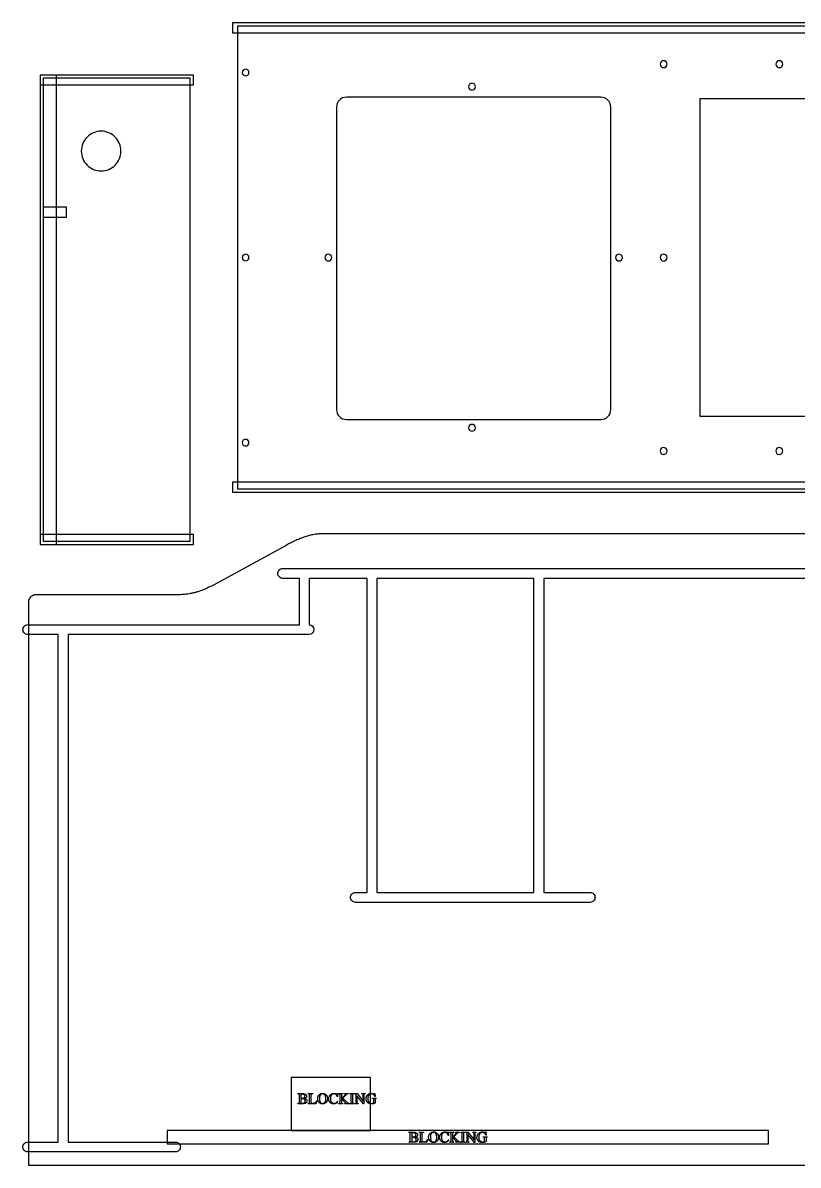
# Model space of a CAD drawing. Extents: x 3 to 160, y -23 to 46.
# Drawn here: x 2.52 to 31.85, y 2.47 to 45.66 of the extents above; entities that cross this region are included whole.
import ezdxf

# ---------------------------------------------------------------- set-up
doc = ezdxf.new("R2010")
doc.units = 0
doc.layers.add('LAYER_1', color=18, linetype='CONTINUOUS')

msp = doc.modelspace()

# ---------------------------------------------------------------- linework, layer by layer
at = {"layer": 'LAYER_1'}
for points in [[(37.699, 45.289), (37.699, 45.664), (10.449, 45.664), (10.449, 45.289)], [(37.574, 28.039), (37.574, 45.539), (10.636, 45.539), (10.636, 28.039)], [(8.981, 43.316), (8.981, 43.691), (3.169, 43.691), (3.169, 43.316)], [(3.794, 25.941), (3.794, 43.691), (3.169, 43.691), (3.169, 25.941)], [(8.856, 26.066), (8.856, 43.566), (3.294, 43.566), (3.294, 26.066)], [(34.2, 30.788), (34.2, 42.788), (28.137, 42.788), (28.137, 30.788)], [(4.169, 38.316), (4.169, 38.691), (3.294, 38.691), (3.294, 38.316)], [(37.699, 27.914), (37.699, 28.289), (10.449, 28.289), (10.449, 27.914)], [(8.981, 25.941), (8.981, 26.316), (3.169, 26.316), (3.169, 25.941)], [(21.856, 12.782), (21.856, 24.652), (21.85, 24.656), (15.921, 24.656), (15.918, 24.655), (15.918, 12.782)], [(12.668, 3.781), (15.668, 3.781), (15.668, 5.781), (12.668, 5.781)], [(12.668, 3.781), (15.668, 3.781), (15.668, 5.781), (12.668, 5.781)], [(13.865, 5.184), (13.874, 5.184), (13.883, 5.183), (13.892, 5.182), (13.901, 5.181), (13.909, 5.179), (13.918, 5.176), (13.926, 5.173), (13.934, 5.17), (13.942, 5.166), (13.95, 5.162), (13.958, 5.157), (13.965, 5.152), (13.972, 5.147), (13.98, 5.141), (13.987, 5.134), (13.994, 5.128), (14, 5.12), (14.006, 5.113), (14.012, 5.105), (14.017, 5.098), (14.022, 5.09), (14.027, 5.081), (14.031, 5.073), (14.035, 5.064), (14.038, 5.055), (14.04, 5.046), (14.043, 5.037), (14.045, 5.027), (14.046, 5.017), (14.047, 5.007), (14.048, 4.997), (14.048, 4.986), (14.048, 4.976), (14.047, 4.965), (14.046, 4.955), (14.045, 4.945), (14.043, 4.935), (14.04, 4.925), (14.038, 4.916), (14.034, 4.907), (14.031, 4.898), (14.027, 4.889), (14.022, 4.881), (14.017, 4.872), (14.012, 4.864), (14.006, 4.857), (14, 4.849), (13.993, 4.842), (13.986, 4.835), (13.979, 4.828), (13.972, 4.822), (13.964, 4.817), (13.957, 4.811), (13.949, 4.807), (13.941, 4.802), (13.932, 4.799), (13.924, 4.795), (13.915, 4.792), (13.907, 4.79), (13.898, 4.788), (13.889, 4.786), (13.879, 4.785), (13.87, 4.784), (13.86, 4.784), (13.85, 4.784), (13.841, 4.785), (13.831, 4.786), (13.822, 4.788), (13.813, 4.79), (13.804, 4.792), (13.796, 4.795), (13.787, 4.798), (13.779, 4.802), (13.771, 4.806), (13.763, 4.811), (13.756, 4.816), (13.748, 4.821), (13.741, 4.827), (13.734, 4.833), (13.727, 4.84), (13.721, 4.847), (13.715, 4.855), (13.709, 4.862), (13.704, 4.87), (13.699, 4.879), (13.695, 4.887), (13.691, 4.896), (13.687, 4.905), (13.684, 4.914), (13.681, 4.923), (13.679, 4.933), (13.677, 4.943), (13.675, 4.953), (13.674, 4.964), (13.674, 4.975), (13.674, 4.986), (13.674, 4.997), (13.675, 5.008), (13.676, 5.019), (13.677, 5.029), (13.68, 5.039), (13.682, 5.049), (13.685, 5.059), (13.689, 5.068), (13.693, 5.077), (13.698, 5.086), (13.703, 5.095), (13.708, 5.103), (13.715, 5.111), (13.721, 5.119), (13.728, 5.127), (13.736, 5.134), (13.742, 5.14), (13.749, 5.146), (13.757, 5.151), (13.764, 5.156), (13.771, 5.161), (13.779, 5.165), (13.787, 5.168), (13.795, 5.172), (13.803, 5.175), (13.811, 5.177), (13.82, 5.179), (13.828, 5.181), (13.837, 5.182), (13.846, 5.183), (13.855, 5.184)], [(14.418, 5.184), (14.427, 5.054), (14.418, 5.054), (14.414, 5.068), (14.409, 5.081), (14.403, 5.093), (14.397, 5.104), (14.391, 5.114), (14.384, 5.123), (14.376, 5.131), (14.368, 5.138), (14.36, 5.144), (14.351, 5.149), (14.342, 5.154), (14.333, 5.157), (14.323, 5.16), (14.312, 5.162), (14.302, 5.163), (14.29, 5.164), (14.281, 5.164), (14.272, 5.163), (14.263, 5.161), (14.254, 5.159), (14.246, 5.156), (14.237, 5.153), (14.229, 5.149), (14.222, 5.145), (14.214, 5.139), (14.207, 5.133), (14.2, 5.127), (14.194, 5.119), (14.188, 5.111), (14.183, 5.103), (14.178, 5.093), (14.173, 5.083), (14.169, 5.072), (14.166, 5.06), (14.163, 5.048), (14.16, 5.035), (14.158, 5.022), (14.157, 5.008), (14.156, 4.993), (14.156, 4.978), (14.156, 4.965), (14.157, 4.953), (14.158, 4.941), (14.16, 4.929), (14.162, 4.918), (14.165, 4.908), (14.168, 4.897), (14.172, 4.888), (14.177, 4.878), (14.182, 4.87), (14.187, 4.862), (14.193, 4.854), (14.2, 4.847), (14.207, 4.841), (14.214, 4.835), (14.222, 4.829), (14.231, 4.825), (14.24, 4.82), (14.249, 4.817), (14.258, 4.814), (14.268, 4.812), (14.278, 4.81), (14.288, 4.809), (14.299, 4.809), (14.308, 4.809), (14.317, 4.81), (14.325, 4.811), (14.334, 4.813), (14.342, 4.815), (14.35, 4.818), (14.357, 4.821), (14.364, 4.825), (14.372, 4.829), (14.379, 4.835), (14.387, 4.841), (14.394, 4.849), (14.402, 4.857), (14.41, 4.867), (14.419, 4.877), (14.427, 4.888), (14.436, 4.883), (14.428, 4.87), (14.421, 4.859), (14.413, 4.848), (14.405, 4.838), (14.396, 4.829), (14.387, 4.821), (14.378, 4.814), (14.369, 4.808), (14.359, 4.802), (14.349, 4.797), (14.338, 4.793), (14.327, 4.79), (14.315, 4.787), (14.303, 4.786), (14.29, 4.785), (14.278, 4.784), (14.266, 4.784), (14.254, 4.785), (14.243, 4.787), (14.233, 4.789), (14.222, 4.791), (14.212, 4.794), (14.203, 4.798), (14.193, 4.802), (14.184, 4.806), (14.175, 4.812), (14.167, 4.817), (14.159, 4.824), (14.151, 4.831), (14.144, 4.838), (14.137, 4.846), (14.13, 4.855), (14.126, 4.861), (14.121, 4.868), (14.117, 4.875), (14.113, 4.882), (14.11, 4.889), (14.107, 4.897), (14.104, 4.904), (14.101, 4.912), (14.099, 4.92), (14.097, 4.928), (14.095, 4.936), (14.094, 4.944), (14.093, 4.952), (14.092, 4.961), (14.091, 4.969), (14.091, 4.978), (14.092, 4.992), (14.093, 5.006), (14.095, 5.02), (14.098, 5.033), (14.101, 5.046), (14.106, 5.059), (14.111, 5.071), (14.117, 5.083), (14.124, 5.095), (14.131, 5.106), (14.139, 5.116), (14.148, 5.126), (14.157, 5.135), (14.166, 5.143), (14.177, 5.151), (14.188, 5.158), (14.199, 5.164), (14.211, 5.169), (14.223, 5.174), (14.235, 5.178), (14.247, 5.18), (14.26, 5.183), (14.273, 5.184), (14.286, 5.184), (14.296, 5.184), (14.307, 5.183), (14.317, 5.181), (14.327, 5.179), (14.337, 5.176), (14.348, 5.173), (14.358, 5.169), (14.368, 5.164), (14.373, 5.161), (14.378, 5.159), (14.382, 5.158), (14.385, 5.158), (14.388, 5.158), (14.392, 5.159), (14.395, 5.161), (14.398, 5.163), (14.401, 5.167), (14.404, 5.172), (14.407, 5.178), (14.408, 5.184)], [(15.837, 5.184), (15.847, 5.063), (15.837, 5.063), (15.833, 5.074), (15.829, 5.085), (15.825, 5.094), (15.82, 5.103), (15.815, 5.111), (15.81, 5.119), (15.804, 5.125), (15.799, 5.131), (15.79, 5.139), (15.78, 5.146), (15.77, 5.152), (15.76, 5.156), (15.748, 5.16), (15.736, 5.162), (15.724, 5.164), (15.711, 5.164), (15.702, 5.164), (15.693, 5.164), (15.685, 5.162), (15.676, 5.161), (15.669, 5.159), (15.661, 5.156), (15.654, 5.153), (15.646, 5.15), (15.64, 5.146), (15.633, 5.142), (15.627, 5.137), (15.621, 5.132), (15.615, 5.126), (15.61, 5.12), (15.605, 5.114), (15.6, 5.107), (15.592, 5.094), (15.586, 5.081), (15.58, 5.067), (15.576, 5.053), (15.572, 5.038), (15.57, 5.023), (15.568, 5.007), (15.568, 4.99), (15.568, 4.977), (15.569, 4.964), (15.571, 4.951), (15.573, 4.938), (15.576, 4.926), (15.58, 4.914), (15.584, 4.902), (15.589, 4.891), (15.594, 4.88), (15.6, 4.869), (15.607, 4.86), (15.613, 4.851), (15.621, 4.844), (15.628, 4.836), (15.636, 4.83), (15.644, 4.824), (15.653, 4.819), (15.662, 4.815), (15.67, 4.812), (15.679, 4.809), (15.688, 4.806), (15.697, 4.805), (15.706, 4.804), (15.715, 4.803), (15.725, 4.804), (15.736, 4.805), (15.746, 4.806), (15.756, 4.809), (15.765, 4.812), (15.775, 4.815), (15.784, 4.82), (15.794, 4.824), (15.794, 4.935), (15.793, 4.948), (15.793, 4.959), (15.791, 4.967), (15.79, 4.97), (15.789, 4.973), (15.787, 4.977), (15.784, 4.981), (15.78, 4.984), (15.776, 4.986), (15.77, 4.988), (15.763, 4.99), (15.754, 4.991), (15.744, 4.991), (15.744, 5.002), (15.892, 5.002), (15.892, 4.991), (15.885, 4.991), (15.879, 4.991), (15.874, 4.99), (15.87, 4.989), (15.866, 4.987), (15.862, 4.985), (15.859, 4.983), (15.857, 4.98), (15.854, 4.976), (15.853, 4.973), (15.852, 4.97), (15.85, 4.961), (15.849, 4.949), (15.849, 4.935), (15.849, 4.818), (15.833, 4.81), (15.817, 4.803), (15.801, 4.797), (15.785, 4.792), (15.768, 4.789), (15.751, 4.786), (15.733, 4.785), (15.714, 4.784), (15.701, 4.784), (15.688, 4.785), (15.675, 4.787), (15.662, 4.789), (15.65, 4.791), (15.639, 4.794), (15.628, 4.798), (15.617, 4.802), (15.607, 4.807), (15.597, 4.812), (15.587, 4.818), (15.578, 4.824), (15.57, 4.831), (15.561, 4.839), (15.553, 4.847), (15.546, 4.855), (15.541, 4.862), (15.536, 4.869), (15.531, 4.876), (15.527, 4.883), (15.523, 4.89), (15.52, 4.898), (15.517, 4.905), (15.514, 4.913), (15.511, 4.92), (15.509, 4.928), (15.507, 4.936), (15.506, 4.944), (15.504, 4.953), (15.504, 4.961), (15.503, 4.97), (15.503, 4.978), (15.503, 4.991), (15.504, 5.003), (15.506, 5.016), (15.509, 5.028), (15.512, 5.04), (15.517, 5.052), (15.521, 5.063), (15.527, 5.075), (15.535, 5.088), (15.543, 5.101), (15.552, 5.113), (15.561, 5.124), (15.571, 5.134), (15.582, 5.143), (15.594, 5.152), (15.606, 5.16), (15.617, 5.165), (15.628, 5.17), (15.64, 5.175), (15.652, 5.178), (15.665, 5.181), (15.678, 5.183), (15.691, 5.184), (15.705, 5.184), (15.716, 5.184), (15.725, 5.183), (15.735, 5.182), (15.743, 5.181), (15.753, 5.179), (15.764, 5.175), (15.777, 5.171), (15.792, 5.166), (15.805, 5.161), (15.81, 5.16), (15.813, 5.16), (15.815, 5.16), (15.818, 5.161), (15.82, 5.163), (15.822, 5.165), (15.824, 5.168), (15.825, 5.172), (15.826, 5.178), (15.827, 5.184)], [(13.182, 4.988), (13.192, 4.986), (13.201, 4.983), (13.209, 4.98), (13.217, 4.977), (13.224, 4.974), (13.23, 4.97), (13.236, 4.966), (13.241, 4.961), (13.248, 4.954), (13.253, 4.947), (13.258, 4.94), (13.262, 4.932), (13.265, 4.924), (13.267, 4.916), (13.268, 4.907), (13.269, 4.898), (13.268, 4.89), (13.268, 4.883), (13.266, 4.877), (13.264, 4.87), (13.262, 4.863), (13.259, 4.856), (13.255, 4.85), (13.251, 4.843), (13.246, 4.837), (13.241, 4.831), (13.235, 4.825), (13.229, 4.82), (13.223, 4.816), (13.216, 4.812), (13.209, 4.808), (13.201, 4.805), (13.193, 4.802), (13.183, 4.8), (13.173, 4.798), (13.161, 4.796), (13.149, 4.795), (13.135, 4.794), (13.121, 4.793), (13.105, 4.793), (12.925, 4.793), (12.925, 4.803), (12.939, 4.803), (12.945, 4.804), (12.95, 4.804), (12.955, 4.805), (12.96, 4.807), (12.964, 4.809), (12.967, 4.812), (12.971, 4.815), (12.973, 4.819), (12.975, 4.821), (12.976, 4.825), (12.977, 4.829), (12.978, 4.834), (12.98, 4.846), (12.98, 4.861), (12.98, 5.108), (12.979, 5.124), (12.979, 5.131), (12.978, 5.137), (12.977, 5.142), (12.975, 5.146), (12.974, 5.15), (12.972, 5.153), (12.969, 5.155), (12.966, 5.158), (12.962, 5.16), (12.958, 5.162), (12.954, 5.163), (12.949, 5.164), (12.944, 5.165), (12.939, 5.165), (12.925, 5.165), (12.925, 5.175), (13.09, 5.175), (13.112, 5.175), (13.132, 5.174), (13.149, 5.172), (13.157, 5.17), (13.164, 5.169), (13.174, 5.166), (13.184, 5.163), (13.193, 5.159), (13.201, 5.155), (13.209, 5.15), (13.216, 5.145), (13.223, 5.139), (13.229, 5.133), (13.234, 5.126), (13.238, 5.119), (13.242, 5.112), (13.245, 5.105), (13.248, 5.097), (13.25, 5.09), (13.251, 5.082), (13.251, 5.073), (13.251, 5.066), (13.25, 5.059), (13.249, 5.053), (13.247, 5.046), (13.244, 5.04), (13.241, 5.034), (13.238, 5.028), (13.234, 5.022), (13.229, 5.016), (13.224, 5.011), (13.218, 5.006), (13.212, 5.002), (13.205, 4.998), (13.198, 4.994), (13.19, 4.991)], [(13.034, 5.003), (13.045, 5.002), (13.058, 5), (13.072, 5), (13.087, 4.999), (13.107, 5), (13.115, 5.001), (13.123, 5.002), (13.131, 5.003), (13.138, 5.004), (13.144, 5.006), (13.149, 5.008), (13.154, 5.011), (13.159, 5.013), (13.163, 5.016), (13.168, 5.02), (13.171, 5.023), (13.175, 5.027), (13.178, 5.031), (13.181, 5.035), (13.184, 5.04), (13.186, 5.045), (13.188, 5.05), (13.189, 5.055), (13.19, 5.06), (13.191, 5.065), (13.192, 5.07), (13.192, 5.076), (13.192, 5.084), (13.19, 5.092), (13.188, 5.099), (13.185, 5.107), (13.181, 5.114), (13.177, 5.12), (13.171, 5.127), (13.165, 5.133), (13.157, 5.138), (13.149, 5.143), (13.141, 5.147), (13.131, 5.151), (13.121, 5.153), (13.11, 5.155), (13.098, 5.156), (13.085, 5.157), (13.071, 5.156), (13.058, 5.155), (13.046, 5.153), (13.034, 5.15)], [(13.034, 4.821), (13.05, 4.817), (13.067, 4.815), (13.083, 4.813), (13.099, 4.813), (13.111, 4.813), (13.123, 4.814), (13.134, 4.816), (13.144, 4.819), (13.153, 4.822), (13.162, 4.826), (13.169, 4.831), (13.177, 4.836), (13.183, 4.842), (13.188, 4.848), (13.193, 4.855), (13.197, 4.862), (13.2, 4.869), (13.202, 4.877), (13.203, 4.884), (13.203, 4.893), (13.203, 4.898), (13.203, 4.904), (13.202, 4.909), (13.2, 4.915), (13.199, 4.92), (13.196, 4.925), (13.194, 4.93), (13.191, 4.936), (13.188, 4.941), (13.184, 4.945), (13.18, 4.95), (13.175, 4.954), (13.17, 4.958), (13.164, 4.962), (13.158, 4.965), (13.152, 4.968), (13.145, 4.971), (13.137, 4.973), (13.129, 4.975), (13.121, 4.977), (13.112, 4.978), (13.103, 4.979), (13.094, 4.98), (13.084, 4.98), (13.068, 4.98), (13.054, 4.979), (13.043, 4.979), (13.034, 4.977)], [(13.632, 4.899), (13.641, 4.897), (13.608, 4.793), (13.312, 4.793), (13.312, 4.803), (13.326, 4.803), (13.332, 4.804), (13.338, 4.804), (13.343, 4.806), (13.347, 4.807), (13.351, 4.81), (13.355, 4.812), (13.358, 4.815), (13.361, 4.819), (13.362, 4.822), (13.364, 4.825), (13.365, 4.829), (13.365, 4.834), (13.367, 4.846), (13.367, 4.861), (13.367, 5.108), (13.366, 5.124), (13.366, 5.131), (13.365, 5.137), (13.364, 5.142), (13.362, 5.146), (13.361, 5.15), (13.359, 5.153), (13.356, 5.155), (13.353, 5.158), (13.349, 5.16), (13.345, 5.162), (13.341, 5.163), (13.337, 5.164), (13.332, 5.165), (13.326, 5.165), (13.312, 5.165), (13.312, 5.175), (13.485, 5.175), (13.485, 5.165), (13.471, 5.165), (13.459, 5.164), (13.45, 5.162), (13.446, 5.161), (13.442, 5.159), (13.437, 5.156), (13.432, 5.153), (13.428, 5.149), (13.426, 5.144), (13.425, 5.142), (13.424, 5.138), (13.422, 5.129), (13.421, 5.117), (13.421, 5.101), (13.421, 4.861), (13.421, 4.85), (13.422, 4.841), (13.424, 4.834), (13.426, 4.829), (13.428, 4.826), (13.43, 4.824), (13.433, 4.822), (13.436, 4.82), (13.441, 4.819), (13.451, 4.818), (13.463, 4.817), (13.48, 4.817), (13.508, 4.817), (13.528, 4.818), (13.545, 4.819), (13.553, 4.82), (13.559, 4.821), (13.565, 4.822), (13.57, 4.824), (13.574, 4.825), (13.578, 4.828), (13.583, 4.83), (13.587, 4.833), (13.591, 4.836), (13.595, 4.839), (13.602, 4.847), (13.606, 4.851), (13.61, 4.856), (13.613, 4.862), (13.617, 4.868), (13.624, 4.882)], [(13.859, 5.164), (13.853, 5.163), (13.847, 5.163), (13.841, 5.162), (13.835, 5.161), (13.829, 5.16), (13.824, 5.158), (13.818, 5.156), (13.813, 5.154), (13.808, 5.152), (13.803, 5.149), (13.798, 5.146), (13.794, 5.142), (13.789, 5.138), (13.785, 5.134), (13.781, 5.13), (13.777, 5.125), (13.772, 5.119), (13.768, 5.113), (13.764, 5.106), (13.76, 5.099), (13.756, 5.092), (13.753, 5.084), (13.75, 5.076), (13.748, 5.067), (13.746, 5.058), (13.744, 5.049), (13.742, 5.04), (13.741, 5.03), (13.74, 5.019), (13.739, 5.009), (13.738, 4.998), (13.738, 4.987), (13.738, 4.975), (13.739, 4.964), (13.74, 4.953), (13.741, 4.943), (13.742, 4.932), (13.744, 4.923), (13.746, 4.913), (13.748, 4.904), (13.751, 4.895), (13.754, 4.886), (13.757, 4.878), (13.761, 4.87), (13.765, 4.863), (13.769, 4.856), (13.773, 4.849), (13.778, 4.843), (13.782, 4.838), (13.786, 4.834), (13.79, 4.83), (13.795, 4.826), (13.799, 4.822), (13.804, 4.819), (13.809, 4.816), (13.814, 4.814), (13.819, 4.812), (13.824, 4.81), (13.83, 4.808), (13.835, 4.807), (13.841, 4.806), (13.847, 4.805), (13.853, 4.804), (13.859, 4.804), (13.866, 4.804), (13.873, 4.805), (13.879, 4.806), (13.885, 4.807), (13.891, 4.808), (13.897, 4.81), (13.903, 4.812), (13.909, 4.815), (13.914, 4.817), (13.919, 4.821), (13.925, 4.824), (13.93, 4.828), (13.935, 4.832), (13.939, 4.836), (13.944, 4.841), (13.948, 4.846), (13.953, 4.852), (13.957, 4.857), (13.96, 4.864), (13.964, 4.87), (13.967, 4.877), (13.97, 4.885), (13.972, 4.892), (13.975, 4.9), (13.977, 4.909), (13.979, 4.918), (13.98, 4.927), (13.981, 4.937), (13.982, 4.947), (13.983, 4.957), (13.984, 4.979), (13.983, 4.991), (13.983, 5.003), (13.982, 5.014), (13.981, 5.025), (13.98, 5.035), (13.978, 5.045), (13.976, 5.055), (13.974, 5.064), (13.971, 5.073), (13.968, 5.082), (13.965, 5.09), (13.962, 5.098), (13.958, 5.105), (13.954, 5.112), (13.95, 5.119), (13.945, 5.125), (13.941, 5.13), (13.937, 5.134), (13.932, 5.138), (13.928, 5.142), (13.923, 5.145), (13.918, 5.149), (13.913, 5.151), (13.908, 5.154), (13.903, 5.156), (13.897, 5.158), (13.891, 5.16), (13.885, 5.161), (13.879, 5.162), (13.872, 5.163), (13.866, 5.163)], [(14.628, 5.005), (14.769, 4.865), (14.786, 4.849), (14.794, 4.842), (14.802, 4.836), (14.809, 4.83), (14.816, 4.825), (14.822, 4.821), (14.829, 4.818), (14.835, 4.815), (14.841, 4.812), (14.847, 4.81), (14.853, 4.808), (14.859, 4.806), (14.866, 4.805), (14.872, 4.804), (14.878, 4.803), (14.878, 4.793), (14.696, 4.793), (14.696, 4.803), (14.703, 4.804), (14.71, 4.805), (14.715, 4.806), (14.719, 4.809), (14.723, 4.812), (14.725, 4.815), (14.726, 4.818), (14.727, 4.821), (14.726, 4.824), (14.726, 4.828), (14.725, 4.83), (14.724, 4.833), (14.722, 4.836), (14.718, 4.841), (14.706, 4.853), (14.574, 4.984), (14.574, 4.861), (14.574, 4.847), (14.575, 4.836), (14.576, 4.828), (14.578, 4.822), (14.58, 4.819), (14.582, 4.816), (14.586, 4.813), (14.59, 4.81), (14.596, 4.807), (14.602, 4.805), (14.609, 4.804), (14.615, 4.803), (14.628, 4.803), (14.628, 4.793), (14.465, 4.793), (14.465, 4.803), (14.479, 4.803), (14.485, 4.804), (14.49, 4.804), (14.495, 4.805), (14.499, 4.807), (14.503, 4.809), (14.507, 4.811), (14.51, 4.814), (14.513, 4.817), (14.515, 4.82), (14.516, 4.823), (14.517, 4.827), (14.518, 4.833), (14.52, 4.845), (14.52, 4.861), (14.52, 5.108), (14.52, 5.121), (14.519, 5.132), (14.518, 5.14), (14.516, 5.146), (14.515, 5.15), (14.512, 5.153), (14.509, 5.156), (14.505, 5.158), (14.499, 5.161), (14.492, 5.163), (14.486, 5.165), (14.479, 5.165), (14.465, 5.165), (14.465, 5.175), (14.628, 5.175), (14.628, 5.165), (14.615, 5.165), (14.609, 5.165), (14.602, 5.163), (14.596, 5.161), (14.59, 5.158), (14.586, 5.156), (14.582, 5.153), (14.58, 5.149), (14.578, 5.145), (14.576, 5.139), (14.575, 5.131), (14.574, 5.121), (14.574, 5.108), (14.574, 4.991), (14.613, 5.026), (14.651, 5.062), (14.666, 5.077), (14.68, 5.09), (14.692, 5.102), (14.701, 5.113), (14.709, 5.122), (14.714, 5.129), (14.718, 5.134), (14.72, 5.139), (14.721, 5.144), (14.722, 5.149), (14.721, 5.152), (14.72, 5.155), (14.718, 5.157), (14.716, 5.16), (14.712, 5.162), (14.708, 5.164), (14.702, 5.165), (14.696, 5.165), (14.687, 5.165), (14.687, 5.175), (14.828, 5.175), (14.828, 5.165), (14.822, 5.165), (14.816, 5.164), (14.81, 5.163), (14.805, 5.162), (14.8, 5.16), (14.794, 5.157), (14.787, 5.154), (14.78, 5.15), (14.772, 5.144), (14.764, 5.138), (14.754, 5.13), (14.744, 5.121), (14.727, 5.104), (14.687, 5.063)], [(15.051, 4.803), (15.051, 4.793), (14.887, 4.793), (14.887, 4.803), (14.901, 4.803), (14.907, 4.804), (14.912, 4.804), (14.917, 4.805), (14.921, 4.807), (14.925, 4.809), (14.929, 4.811), (14.932, 4.814), (14.935, 4.817), (14.937, 4.82), (14.938, 4.823), (14.939, 4.827), (14.94, 4.833), (14.942, 4.845), (14.942, 4.861), (14.942, 5.108), (14.942, 5.121), (14.941, 5.132), (14.94, 5.14), (14.938, 5.146), (14.937, 5.149), (14.934, 5.153), (14.931, 5.156), (14.927, 5.158), (14.921, 5.161), (14.914, 5.163), (14.908, 5.165), (14.901, 5.165), (14.887, 5.165), (14.887, 5.175), (15.051, 5.175), (15.051, 5.165), (15.037, 5.165), (15.032, 5.165), (15.027, 5.164), (15.022, 5.163), (15.017, 5.162), (15.013, 5.16), (15.009, 5.157), (15.006, 5.154), (15.003, 5.151), (15.002, 5.148), (15, 5.145), (14.999, 5.141), (14.998, 5.136), (14.997, 5.13), (14.997, 5.123), (14.996, 5.108), (14.996, 4.861), (14.996, 4.847), (14.997, 4.836), (14.998, 4.828), (15, 4.822), (15.002, 4.819), (15.004, 4.816), (15.008, 4.813), (15.012, 4.81), (15.018, 4.807), (15.024, 4.805), (15.031, 4.804), (15.037, 4.803)], [(15.058, 5.175), (15.162, 5.175), (15.395, 4.889), (15.395, 5.109), (15.395, 5.125), (15.394, 5.132), (15.393, 5.138), (15.392, 5.143), (15.391, 5.147), (15.389, 5.151), (15.388, 5.153), (15.385, 5.156), (15.382, 5.158), (15.378, 5.16), (15.374, 5.162), (15.37, 5.163), (15.365, 5.164), (15.36, 5.165), (15.355, 5.165), (15.341, 5.165), (15.341, 5.175), (15.474, 5.175), (15.474, 5.165), (15.461, 5.165), (15.455, 5.165), (15.45, 5.164), (15.445, 5.163), (15.44, 5.161), (15.436, 5.159), (15.432, 5.157), (15.429, 5.154), (15.426, 5.15), (15.425, 5.148), (15.424, 5.144), (15.423, 5.14), (15.422, 5.135), (15.421, 5.124), (15.42, 5.109), (15.42, 4.787), (15.41, 4.787), (15.158, 5.095), (15.158, 4.859), (15.158, 4.843), (15.159, 4.836), (15.16, 4.831), (15.161, 4.825), (15.162, 4.821), (15.164, 4.818), (15.166, 4.815), (15.168, 4.812), (15.172, 4.81), (15.175, 4.808), (15.179, 4.806), (15.183, 4.805), (15.188, 4.804), (15.193, 4.804), (15.199, 4.803), (15.212, 4.803), (15.212, 4.793), (15.079, 4.793), (15.079, 4.803), (15.092, 4.803), (15.098, 4.804), (15.104, 4.804), (15.109, 4.805), (15.113, 4.807), (15.117, 4.809), (15.121, 4.812), (15.124, 4.815), (15.127, 4.818), (15.128, 4.821), (15.13, 4.824), (15.131, 4.828), (15.132, 4.833), (15.133, 4.845), (15.133, 4.859), (15.133, 5.125), (15.125, 5.134), (15.118, 5.141), (15.113, 5.147), (15.108, 5.151), (15.103, 5.154), (15.097, 5.157), (15.09, 5.16), (15.083, 5.162), (15.078, 5.164), (15.072, 5.164), (15.066, 5.165), (15.058, 5.165)], [(7.981, 3.281), (30.731, 3.281), (30.731, 3.781), (7.981, 3.781)], [(7.981, 3.281), (30.731, 3.281), (30.731, 3.781), (7.981, 3.781)], [(17.38, 3.528), (17.389, 3.526), (17.398, 3.523), (17.407, 3.52), (17.414, 3.517), (17.421, 3.513), (17.428, 3.509), (17.434, 3.505), (17.439, 3.501), (17.445, 3.494), (17.451, 3.487), (17.456, 3.48), (17.46, 3.472), (17.463, 3.464), (17.465, 3.455), (17.466, 3.446), (17.466, 3.437), (17.466, 3.43), (17.465, 3.423), (17.464, 3.416), (17.462, 3.409), (17.459, 3.403), (17.456, 3.396), (17.453, 3.389), (17.448, 3.383), (17.444, 3.376), (17.438, 3.37), (17.433, 3.365), (17.427, 3.36), (17.421, 3.356), (17.414, 3.351), (17.407, 3.348), (17.399, 3.345), (17.39, 3.342), (17.381, 3.339), (17.371, 3.337), (17.359, 3.336), (17.347, 3.334), (17.333, 3.333), (17.318, 3.333), (17.303, 3.333), (17.122, 3.333), (17.122, 3.343), (17.137, 3.343), (17.142, 3.343), (17.148, 3.344), (17.153, 3.345), (17.157, 3.347), (17.161, 3.349), (17.165, 3.352), (17.168, 3.355), (17.171, 3.358), (17.173, 3.361), (17.174, 3.365), (17.175, 3.369), (17.176, 3.374), (17.177, 3.386), (17.178, 3.4), (17.178, 3.647), (17.177, 3.664), (17.176, 3.67), (17.176, 3.676), (17.174, 3.682), (17.173, 3.686), (17.171, 3.69), (17.169, 3.692), (17.166, 3.695), (17.163, 3.698), (17.16, 3.7), (17.156, 3.702), (17.151, 3.703), (17.147, 3.704), (17.142, 3.704), (17.137, 3.705), (17.122, 3.705), (17.122, 3.715), (17.288, 3.715), (17.31, 3.715), (17.329, 3.713), (17.347, 3.711), (17.354, 3.71), (17.362, 3.708), (17.372, 3.706), (17.382, 3.702), (17.391, 3.699), (17.399, 3.694), (17.407, 3.69), (17.414, 3.684), (17.42, 3.679), (17.426, 3.672), (17.432, 3.666), (17.436, 3.659), (17.44, 3.652), (17.443, 3.645), (17.446, 3.637), (17.447, 3.629), (17.448, 3.621), (17.449, 3.613), (17.448, 3.606), (17.448, 3.599), (17.446, 3.592), (17.444, 3.586), (17.442, 3.579), (17.439, 3.573), (17.435, 3.567), (17.431, 3.561), (17.427, 3.556), (17.421, 3.551), (17.416, 3.546), (17.41, 3.542), (17.403, 3.538), (17.396, 3.534), (17.388, 3.531)], [(17.232, 3.543), (17.243, 3.541), (17.256, 3.54), (17.27, 3.539), (17.285, 3.539), (17.304, 3.54), (17.313, 3.54), (17.321, 3.541), (17.329, 3.543), (17.335, 3.544), (17.341, 3.546), (17.347, 3.548), (17.352, 3.55), (17.357, 3.553), (17.361, 3.556), (17.365, 3.559), (17.369, 3.563), (17.373, 3.567), (17.376, 3.571), (17.379, 3.575), (17.381, 3.58), (17.383, 3.585), (17.385, 3.589), (17.387, 3.594), (17.388, 3.599), (17.389, 3.605), (17.39, 3.61), (17.39, 3.615), (17.389, 3.623), (17.388, 3.631), (17.386, 3.639), (17.383, 3.646), (17.379, 3.653), (17.374, 3.66), (17.369, 3.666), (17.362, 3.672), (17.355, 3.678), (17.347, 3.683), (17.338, 3.687), (17.329, 3.69), (17.318, 3.693), (17.307, 3.695), (17.295, 3.696), (17.282, 3.696), (17.269, 3.696), (17.256, 3.695), (17.243, 3.693), (17.232, 3.69)], [(17.232, 3.36), (17.248, 3.357), (17.264, 3.355), (17.28, 3.353), (17.296, 3.353), (17.309, 3.353), (17.32, 3.354), (17.331, 3.356), (17.341, 3.358), (17.351, 3.362), (17.359, 3.366), (17.367, 3.37), (17.374, 3.376), (17.38, 3.382), (17.386, 3.388), (17.391, 3.394), (17.394, 3.401), (17.397, 3.409), (17.399, 3.416), (17.401, 3.424), (17.401, 3.432), (17.401, 3.438), (17.4, 3.443), (17.399, 3.449), (17.398, 3.454), (17.396, 3.46), (17.394, 3.465), (17.392, 3.47), (17.389, 3.475), (17.386, 3.48), (17.382, 3.485), (17.378, 3.49), (17.373, 3.494), (17.368, 3.498), (17.362, 3.501), (17.356, 3.505), (17.349, 3.508), (17.342, 3.511), (17.335, 3.513), (17.327, 3.515), (17.319, 3.517), (17.31, 3.518), (17.301, 3.519), (17.292, 3.519), (17.282, 3.52), (17.265, 3.519), (17.252, 3.519), (17.241, 3.518), (17.232, 3.517)], [(17.829, 3.438), (17.838, 3.436), (17.806, 3.333), (17.51, 3.333), (17.51, 3.343), (17.524, 3.343), (17.53, 3.343), (17.535, 3.344), (17.54, 3.345), (17.545, 3.347), (17.549, 3.349), (17.553, 3.352), (17.556, 3.355), (17.559, 3.359), (17.56, 3.361), (17.561, 3.365), (17.562, 3.369), (17.563, 3.374), (17.564, 3.386), (17.565, 3.401), (17.565, 3.647), (17.564, 3.664), (17.563, 3.67), (17.563, 3.677), (17.561, 3.682), (17.56, 3.686), (17.559, 3.69), (17.557, 3.692), (17.554, 3.695), (17.551, 3.698), (17.547, 3.7), (17.543, 3.702), (17.539, 3.703), (17.534, 3.704), (17.529, 3.704), (17.524, 3.705), (17.51, 3.705), (17.51, 3.715), (17.683, 3.715), (17.683, 3.705), (17.669, 3.704), (17.657, 3.703), (17.647, 3.702), (17.643, 3.7), (17.64, 3.699), (17.634, 3.696), (17.63, 3.692), (17.626, 3.688), (17.623, 3.684), (17.622, 3.681), (17.621, 3.678), (17.62, 3.669), (17.619, 3.656), (17.619, 3.641), (17.619, 3.401), (17.619, 3.39), (17.62, 3.381), (17.621, 3.374), (17.623, 3.368), (17.625, 3.366), (17.628, 3.363), (17.63, 3.361), (17.634, 3.36), (17.639, 3.358), (17.648, 3.358), (17.661, 3.357), (17.678, 3.357), (17.706, 3.357), (17.726, 3.357), (17.743, 3.358), (17.75, 3.359), (17.757, 3.36), (17.763, 3.362), (17.767, 3.363), (17.772, 3.365), (17.776, 3.367), (17.78, 3.37), (17.784, 3.372), (17.788, 3.375), (17.792, 3.379), (17.8, 3.386), (17.804, 3.391), (17.807, 3.396), (17.811, 3.401), (17.815, 3.408), (17.822, 3.422)], [(18.062, 3.724), (18.071, 3.724), (18.08, 3.723), (18.089, 3.722), (18.098, 3.72), (18.107, 3.718), (18.115, 3.716), (18.124, 3.713), (18.132, 3.71), (18.14, 3.706), (18.148, 3.702), (18.155, 3.697), (18.163, 3.692), (18.17, 3.686), (18.177, 3.681), (18.184, 3.674), (18.191, 3.667), (18.198, 3.66), (18.204, 3.653), (18.21, 3.645), (18.215, 3.637), (18.22, 3.629), (18.225, 3.621), (18.229, 3.612), (18.232, 3.604), (18.235, 3.595), (18.238, 3.586), (18.24, 3.576), (18.242, 3.567), (18.244, 3.557), (18.245, 3.547), (18.246, 3.537), (18.246, 3.526), (18.246, 3.515), (18.245, 3.505), (18.244, 3.494), (18.242, 3.484), (18.24, 3.475), (18.238, 3.465), (18.235, 3.455), (18.232, 3.446), (18.228, 3.437), (18.224, 3.429), (18.22, 3.42), (18.215, 3.412), (18.21, 3.404), (18.204, 3.396), (18.197, 3.389), (18.191, 3.381), (18.184, 3.374), (18.177, 3.368), (18.169, 3.362), (18.162, 3.356), (18.154, 3.351), (18.146, 3.346), (18.138, 3.342), (18.13, 3.338), (18.122, 3.335), (18.113, 3.332), (18.104, 3.329), (18.095, 3.327), (18.086, 3.326), (18.077, 3.325), (18.067, 3.324), (18.058, 3.324), (18.048, 3.324), (18.038, 3.325), (18.029, 3.326), (18.02, 3.327), (18.011, 3.329), (18.002, 3.332), (17.993, 3.335), (17.985, 3.338), (17.977, 3.342), (17.969, 3.346), (17.961, 3.35), (17.953, 3.355), (17.946, 3.361), (17.939, 3.367), (17.932, 3.373), (17.925, 3.38), (17.918, 3.387), (17.912, 3.395), (17.907, 3.402), (17.901, 3.41), (17.897, 3.418), (17.892, 3.427), (17.888, 3.435), (17.885, 3.444), (17.881, 3.454), (17.879, 3.463), (17.876, 3.473), (17.875, 3.483), (17.873, 3.493), (17.872, 3.503), (17.871, 3.514), (17.871, 3.525), (17.871, 3.537), (17.872, 3.547), (17.873, 3.558), (17.875, 3.569), (17.877, 3.579), (17.88, 3.589), (17.883, 3.599), (17.887, 3.608), (17.891, 3.617), (17.895, 3.626), (17.901, 3.635), (17.906, 3.643), (17.912, 3.651), (17.919, 3.659), (17.926, 3.667), (17.933, 3.674), (17.94, 3.68), (17.947, 3.686), (17.954, 3.691), (17.962, 3.696), (17.969, 3.7), (17.977, 3.704), (17.984, 3.708), (17.992, 3.711), (18.001, 3.714), (18.009, 3.717), (18.017, 3.719), (18.026, 3.721), (18.035, 3.722), (18.044, 3.723), (18.053, 3.724)], [(18.057, 3.703), (18.05, 3.703), (18.044, 3.703), (18.038, 3.702), (18.032, 3.701), (18.027, 3.7), (18.021, 3.698), (18.016, 3.696), (18.011, 3.694), (18.005, 3.691), (18.001, 3.688), (17.996, 3.685), (17.991, 3.682), (17.987, 3.678), (17.983, 3.674), (17.978, 3.67), (17.974, 3.665), (17.97, 3.659), (17.965, 3.653), (17.961, 3.646), (17.958, 3.639), (17.954, 3.631), (17.951, 3.623), (17.948, 3.615), (17.945, 3.607), (17.943, 3.598), (17.941, 3.589), (17.94, 3.579), (17.938, 3.569), (17.937, 3.559), (17.936, 3.549), (17.936, 3.538), (17.936, 3.526), (17.936, 3.515), (17.936, 3.504), (17.937, 3.493), (17.938, 3.482), (17.94, 3.472), (17.941, 3.462), (17.943, 3.453), (17.946, 3.444), (17.948, 3.435), (17.951, 3.426), (17.955, 3.418), (17.958, 3.41), (17.962, 3.403), (17.966, 3.396), (17.971, 3.389), (17.976, 3.382), (17.98, 3.378), (17.984, 3.373), (17.988, 3.369), (17.992, 3.365), (17.997, 3.362), (18.002, 3.359), (18.007, 3.356), (18.012, 3.353), (18.017, 3.351), (18.022, 3.349), (18.027, 3.348), (18.033, 3.346), (18.039, 3.345), (18.045, 3.344), (18.051, 3.344), (18.057, 3.344), (18.064, 3.344), (18.07, 3.345), (18.077, 3.345), (18.083, 3.346), (18.089, 3.348), (18.095, 3.35), (18.101, 3.352), (18.106, 3.354), (18.112, 3.357), (18.117, 3.36), (18.122, 3.364), (18.127, 3.368), (18.132, 3.372), (18.137, 3.376), (18.142, 3.381), (18.146, 3.386), (18.15, 3.391), (18.154, 3.397), (18.158, 3.403), (18.161, 3.41), (18.165, 3.417), (18.168, 3.424), (18.17, 3.432), (18.172, 3.44), (18.175, 3.449), (18.176, 3.457), (18.178, 3.467), (18.179, 3.476), (18.18, 3.486), (18.181, 3.497), (18.181, 3.518), (18.181, 3.531), (18.181, 3.542), (18.18, 3.554), (18.179, 3.564), (18.177, 3.575), (18.176, 3.585), (18.174, 3.595), (18.172, 3.604), (18.169, 3.613), (18.166, 3.622), (18.163, 3.63), (18.159, 3.638), (18.156, 3.645), (18.152, 3.652), (18.147, 3.659), (18.143, 3.665), (18.139, 3.67), (18.134, 3.674), (18.13, 3.678), (18.126, 3.682), (18.121, 3.685), (18.116, 3.688), (18.111, 3.691), (18.106, 3.694), (18.1, 3.696), (18.095, 3.698), (18.089, 3.699), (18.083, 3.701), (18.077, 3.702), (18.07, 3.703), (18.064, 3.703)], [(18.616, 3.724), (18.625, 3.594), (18.616, 3.594), (18.611, 3.608), (18.606, 3.621), (18.601, 3.633), (18.595, 3.644), (18.588, 3.654), (18.581, 3.663), (18.574, 3.671), (18.566, 3.678), (18.558, 3.684), (18.549, 3.689), (18.54, 3.693), (18.53, 3.697), (18.52, 3.7), (18.51, 3.702), (18.499, 3.703), (18.488, 3.704), (18.479, 3.703), (18.47, 3.702), (18.461, 3.701), (18.452, 3.699), (18.443, 3.696), (18.435, 3.693), (18.427, 3.689), (18.419, 3.684), (18.412, 3.679), (18.405, 3.673), (18.398, 3.666), (18.392, 3.659), (18.386, 3.651), (18.381, 3.642), (18.376, 3.633), (18.371, 3.623), (18.367, 3.612), (18.363, 3.6), (18.36, 3.588), (18.358, 3.575), (18.356, 3.562), (18.354, 3.548), (18.354, 3.533), (18.353, 3.517), (18.354, 3.505), (18.354, 3.492), (18.356, 3.48), (18.357, 3.469), (18.36, 3.458), (18.363, 3.447), (18.366, 3.437), (18.37, 3.427), (18.374, 3.418), (18.379, 3.409), (18.385, 3.401), (18.391, 3.394), (18.397, 3.387), (18.404, 3.38), (18.412, 3.374), (18.42, 3.369), (18.429, 3.364), (18.437, 3.36), (18.446, 3.357), (18.456, 3.354), (18.465, 3.352), (18.475, 3.35), (18.486, 3.349), (18.496, 3.349), (18.505, 3.349), (18.514, 3.35), (18.523, 3.351), (18.531, 3.353), (18.539, 3.355), (18.547, 3.358), (18.555, 3.361), (18.562, 3.365), (18.569, 3.369), (18.577, 3.375), (18.584, 3.381), (18.592, 3.388), (18.6, 3.397), (18.608, 3.406), (18.616, 3.417), (18.625, 3.428), (18.633, 3.422), (18.626, 3.41), (18.618, 3.398), (18.61, 3.388), (18.602, 3.378), (18.594, 3.369), (18.585, 3.361), (18.576, 3.354), (18.566, 3.348), (18.556, 3.342), (18.546, 3.337), (18.535, 3.333), (18.524, 3.33), (18.513, 3.327), (18.501, 3.325), (18.488, 3.324), (18.475, 3.324), (18.463, 3.324), (18.452, 3.325), (18.441, 3.326), (18.43, 3.328), (18.42, 3.331), (18.41, 3.334), (18.4, 3.337), (18.391, 3.341), (18.382, 3.346), (18.373, 3.351), (18.365, 3.357), (18.357, 3.364), (18.349, 3.37), (18.342, 3.378), (18.335, 3.386), (18.328, 3.394), (18.323, 3.401), (18.319, 3.408), (18.315, 3.415), (18.311, 3.422), (18.307, 3.429), (18.304, 3.436), (18.301, 3.444), (18.299, 3.451), (18.296, 3.459), (18.294, 3.467), (18.293, 3.475), (18.291, 3.484), (18.29, 3.492), (18.29, 3.5), (18.289, 3.509), (18.289, 3.518), (18.289, 3.532), (18.291, 3.546), (18.293, 3.56), (18.295, 3.573), (18.299, 3.586), (18.303, 3.599), (18.309, 3.611), (18.315, 3.623), (18.321, 3.635), (18.329, 3.646), (18.337, 3.656), (18.345, 3.666), (18.354, 3.675), (18.364, 3.683), (18.374, 3.691), (18.385, 3.697), (18.397, 3.704), (18.408, 3.709), (18.42, 3.714), (18.432, 3.717), (18.445, 3.72), (18.457, 3.722), (18.47, 3.723), (18.484, 3.724), (18.494, 3.724), (18.504, 3.723), (18.515, 3.721), (18.525, 3.719), (18.535, 3.716), (18.545, 3.712), (18.555, 3.708), (18.565, 3.704), (18.571, 3.701), (18.576, 3.699), (18.579, 3.698), (18.582, 3.697), (18.586, 3.698), (18.589, 3.699), (18.593, 3.7), (18.596, 3.703), (18.599, 3.707), (18.602, 3.712), (18.604, 3.717), (18.606, 3.724)], [(18.826, 3.545), (18.967, 3.405), (18.984, 3.389), (18.992, 3.382), (18.999, 3.375), (19.007, 3.37), (19.013, 3.365), (19.02, 3.361), (19.026, 3.357), (19.032, 3.354), (19.039, 3.352), (19.045, 3.349), (19.051, 3.347), (19.057, 3.346), (19.063, 3.345), (19.069, 3.344), (19.075, 3.343), (19.075, 3.333), (18.893, 3.333), (18.893, 3.343), (18.901, 3.343), (18.908, 3.344), (18.913, 3.346), (18.917, 3.349), (18.92, 3.351), (18.922, 3.354), (18.924, 3.357), (18.924, 3.361), (18.924, 3.364), (18.924, 3.367), (18.923, 3.37), (18.922, 3.373), (18.919, 3.376), (18.916, 3.381), (18.904, 3.393), (18.772, 3.524), (18.772, 3.4), (18.772, 3.387), (18.773, 3.376), (18.774, 3.368), (18.776, 3.362), (18.777, 3.359), (18.78, 3.355), (18.783, 3.352), (18.787, 3.35), (18.794, 3.347), (18.8, 3.345), (18.806, 3.343), (18.813, 3.343), (18.826, 3.343), (18.826, 3.333), (18.663, 3.333), (18.663, 3.343), (18.677, 3.343), (18.682, 3.343), (18.688, 3.344), (18.693, 3.345), (18.697, 3.346), (18.701, 3.348), (18.705, 3.351), (18.708, 3.354), (18.711, 3.357), (18.713, 3.359), (18.714, 3.363), (18.715, 3.367), (18.716, 3.372), (18.717, 3.385), (18.718, 3.4), (18.718, 3.647), (18.718, 3.661), (18.717, 3.672), (18.716, 3.68), (18.714, 3.686), (18.712, 3.689), (18.71, 3.692), (18.707, 3.695), (18.703, 3.698), (18.696, 3.701), (18.69, 3.703), (18.683, 3.704), (18.677, 3.705), (18.663, 3.705), (18.663, 3.715), (18.826, 3.715), (18.826, 3.705), (18.813, 3.705), (18.807, 3.704), (18.8, 3.703), (18.794, 3.701), (18.787, 3.698), (18.783, 3.696), (18.78, 3.693), (18.777, 3.689), (18.775, 3.685), (18.774, 3.679), (18.773, 3.671), (18.772, 3.66), (18.772, 3.647), (18.772, 3.53), (18.811, 3.566), (18.848, 3.601), (18.864, 3.617), (18.878, 3.63), (18.889, 3.642), (18.899, 3.653), (18.906, 3.661), (18.912, 3.669), (18.915, 3.674), (18.918, 3.679), (18.919, 3.684), (18.919, 3.688), (18.919, 3.691), (18.918, 3.694), (18.916, 3.697), (18.914, 3.7), (18.91, 3.702), (18.906, 3.703), (18.9, 3.704), (18.893, 3.705), (18.885, 3.705), (18.885, 3.715), (19.025, 3.715), (19.025, 3.705), (19.019, 3.704), (19.013, 3.704), (19.008, 3.703), (19.003, 3.701), (18.997, 3.699), (18.991, 3.697), (18.985, 3.693), (18.978, 3.689), (18.97, 3.684), (18.961, 3.678), (18.952, 3.67), (18.942, 3.661), (18.924, 3.643), (18.884, 3.603)], [(19.249, 3.343), (19.249, 3.333), (19.085, 3.333), (19.085, 3.343), (19.099, 3.343), (19.104, 3.343), (19.11, 3.344), (19.115, 3.345), (19.119, 3.346), (19.123, 3.348), (19.127, 3.351), (19.13, 3.354), (19.133, 3.357), (19.135, 3.359), (19.136, 3.363), (19.137, 3.367), (19.138, 3.372), (19.139, 3.385), (19.14, 3.4), (19.14, 3.647), (19.14, 3.661), (19.139, 3.672), (19.138, 3.68), (19.136, 3.686), (19.134, 3.689), (19.132, 3.692), (19.129, 3.695), (19.125, 3.698), (19.118, 3.701), (19.112, 3.703), (19.105, 3.704), (19.099, 3.705), (19.085, 3.705), (19.085, 3.715), (19.249, 3.715), (19.249, 3.705), (19.235, 3.705), (19.229, 3.704), (19.224, 3.704), (19.219, 3.703), (19.215, 3.701), (19.211, 3.699), (19.207, 3.697), (19.204, 3.694), (19.201, 3.691), (19.199, 3.688), (19.198, 3.685), (19.197, 3.68), (19.196, 3.675), (19.195, 3.67), (19.194, 3.663), (19.194, 3.647), (19.194, 3.4), (19.194, 3.387), (19.195, 3.376), (19.196, 3.368), (19.198, 3.362), (19.199, 3.359), (19.202, 3.355), (19.205, 3.352), (19.209, 3.35), (19.216, 3.347), (19.222, 3.345), (19.228, 3.343), (19.235, 3.343)], [(19.255, 3.715), (19.359, 3.715), (19.593, 3.428), (19.593, 3.649), (19.593, 3.665), (19.592, 3.672), (19.591, 3.677), (19.59, 3.683), (19.589, 3.687), (19.587, 3.69), (19.585, 3.693), (19.582, 3.696), (19.579, 3.698), (19.576, 3.7), (19.572, 3.702), (19.567, 3.703), (19.563, 3.704), (19.558, 3.704), (19.552, 3.705), (19.539, 3.705), (19.539, 3.715), (19.672, 3.715), (19.672, 3.705), (19.659, 3.705), (19.653, 3.704), (19.647, 3.704), (19.642, 3.703), (19.638, 3.701), (19.634, 3.699), (19.63, 3.696), (19.627, 3.693), (19.624, 3.69), (19.623, 3.687), (19.621, 3.684), (19.62, 3.68), (19.619, 3.675), (19.618, 3.663), (19.618, 3.649), (19.618, 3.326), (19.608, 3.326), (19.356, 3.634), (19.356, 3.399), (19.356, 3.383), (19.357, 3.376), (19.357, 3.37), (19.359, 3.365), (19.36, 3.361), (19.361, 3.357), (19.363, 3.355), (19.366, 3.352), (19.369, 3.35), (19.373, 3.348), (19.377, 3.346), (19.381, 3.345), (19.386, 3.344), (19.391, 3.343), (19.396, 3.343), (19.41, 3.343), (19.41, 3.333), (19.277, 3.333), (19.277, 3.343), (19.29, 3.343), (19.296, 3.343), (19.301, 3.344), (19.306, 3.345), (19.311, 3.347), (19.315, 3.349), (19.319, 3.351), (19.322, 3.354), (19.325, 3.358), (19.326, 3.36), (19.327, 3.364), (19.328, 3.368), (19.329, 3.372), (19.33, 3.384), (19.331, 3.399), (19.331, 3.665), (19.323, 3.674), (19.316, 3.681), (19.31, 3.687), (19.305, 3.691), (19.301, 3.694), (19.295, 3.697), (19.288, 3.699), (19.28, 3.702), (19.276, 3.703), (19.27, 3.704), (19.263, 3.704), (19.255, 3.705)], [(20.035, 3.724), (20.045, 3.603), (20.035, 3.603), (20.031, 3.614), (20.027, 3.624), (20.022, 3.634), (20.018, 3.643), (20.013, 3.651), (20.007, 3.658), (20.002, 3.665), (19.996, 3.671), (19.987, 3.679), (19.978, 3.686), (19.968, 3.691), (19.957, 3.696), (19.946, 3.699), (19.934, 3.702), (19.922, 3.704), (19.908, 3.704), (19.899, 3.704), (19.891, 3.703), (19.882, 3.702), (19.874, 3.7), (19.866, 3.698), (19.859, 3.696), (19.851, 3.693), (19.844, 3.69), (19.837, 3.686), (19.831, 3.681), (19.825, 3.677), (19.819, 3.672), (19.813, 3.666), (19.807, 3.66), (19.802, 3.653), (19.797, 3.646), (19.79, 3.634), (19.783, 3.621), (19.778, 3.607), (19.773, 3.593), (19.77, 3.578), (19.767, 3.563), (19.766, 3.547), (19.765, 3.53), (19.766, 3.517), (19.767, 3.503), (19.768, 3.49), (19.771, 3.478), (19.774, 3.465), (19.777, 3.453), (19.782, 3.442), (19.787, 3.43), (19.792, 3.419), (19.798, 3.409), (19.804, 3.4), (19.811, 3.391), (19.818, 3.383), (19.826, 3.376), (19.834, 3.37), (19.842, 3.364), (19.851, 3.359), (19.859, 3.355), (19.868, 3.351), (19.877, 3.348), (19.886, 3.346), (19.894, 3.344), (19.903, 3.343), (19.912, 3.343), (19.923, 3.343), (19.933, 3.344), (19.943, 3.346), (19.953, 3.348), (19.963, 3.351), (19.973, 3.355), (19.982, 3.359), (19.991, 3.364), (19.991, 3.475), (19.991, 3.488), (19.99, 3.499), (19.989, 3.507), (19.988, 3.51), (19.987, 3.512), (19.985, 3.517), (19.981, 3.52), (19.978, 3.523), (19.973, 3.526), (19.968, 3.528), (19.961, 3.529), (19.952, 3.53), (19.941, 3.531), (19.941, 3.541), (20.089, 3.541), (20.089, 3.531), (20.082, 3.531), (20.077, 3.53), (20.072, 3.53), (20.068, 3.529), (20.064, 3.527), (20.06, 3.525), (20.057, 3.522), (20.054, 3.519), (20.052, 3.516), (20.051, 3.513), (20.05, 3.509), (20.048, 3.5), (20.047, 3.489), (20.046, 3.475), (20.046, 3.358), (20.03, 3.35), (20.014, 3.343), (19.998, 3.337), (19.982, 3.332), (19.966, 3.328), (19.949, 3.326), (19.931, 3.324), (19.912, 3.324), (19.898, 3.324), (19.885, 3.325), (19.872, 3.326), (19.86, 3.328), (19.848, 3.331), (19.836, 3.334), (19.825, 3.337), (19.815, 3.342), (19.804, 3.346), (19.794, 3.352), (19.785, 3.357), (19.776, 3.364), (19.767, 3.371), (19.759, 3.378), (19.751, 3.386), (19.744, 3.395), (19.738, 3.402), (19.734, 3.409), (19.729, 3.415), (19.725, 3.423), (19.721, 3.43), (19.717, 3.437), (19.714, 3.445), (19.711, 3.452), (19.709, 3.46), (19.707, 3.468), (19.705, 3.476), (19.703, 3.484), (19.702, 3.492), (19.701, 3.501), (19.701, 3.509), (19.701, 3.518), (19.701, 3.53), (19.702, 3.543), (19.704, 3.555), (19.707, 3.567), (19.71, 3.579), (19.714, 3.591), (19.719, 3.603), (19.725, 3.615), (19.732, 3.628), (19.741, 3.641), (19.749, 3.652), (19.759, 3.663), (19.769, 3.674), (19.78, 3.683), (19.792, 3.691), (19.804, 3.699), (19.815, 3.705), (19.826, 3.71), (19.837, 3.714), (19.85, 3.718), (19.862, 3.72), (19.875, 3.722), (19.889, 3.723), (19.903, 3.724), (19.913, 3.724), (19.923, 3.723), (19.932, 3.722), (19.941, 3.72), (19.95, 3.718), (19.962, 3.715), (19.975, 3.711), (19.989, 3.705), (20.003, 3.701), (20.007, 3.7), (20.011, 3.7), (20.013, 3.7), (20.016, 3.701), (20.018, 3.702), (20.02, 3.705), (20.021, 3.708), (20.023, 3.712), (20.024, 3.717), (20.024, 3.724)]]:
    msp.add_lwpolyline(points, close=True, dxfattribs=at)
for points in [[(26.632, 44.101, 0.414214), (26.762, 43.971, 0.414214), (26.892, 44.101, 0.414214), (26.762, 44.231, 0.414214)], [(31.007, 44.101, 0.414214), (31.137, 43.971, 0.414214), (31.267, 44.101, 0.414214), (31.137, 44.231, 0.414214)], [(10.823, 43.789, 0.414214), (10.949, 43.663, 0.414214), (11.074, 43.789, 0.414214), (10.949, 43.914, 0.414214)], [(19.382, 43.249, 0.414214), (19.512, 43.119, 0.414214), (19.642, 43.249, 0.414214), (19.512, 43.379, 0.414214)], [(24.387, 30.664, 0.414214), (24.762, 31.039), (24.762, 42.476, 0.414214), (24.387, 42.851), (14.762, 42.851, 0.414214), (14.387, 42.476), (14.387, 31.039, 0.414214), (14.762, 30.664)], [(4.731, 40.816, 0.414214), (5.481, 40.066, 0.414214), (6.231, 40.816, 0.414214), (5.481, 41.566, 0.414214)], [(10.823, 36.789, 0.414214), (10.949, 36.663, 0.414214), (11.074, 36.789, 0.414214), (10.949, 36.914, 0.414214)], [(13.944, 36.789, 0.414214), (14.074, 36.659, 0.414214), (14.204, 36.789, 0.414214), (14.074, 36.919, 0.414214)], [(24.944, 36.789, 0.414214), (25.074, 36.659, 0.414214), (25.204, 36.789, 0.414214), (25.074, 36.919, 0.414214)], [(26.632, 36.788, 0.414214), (26.762, 36.658, 0.414214), (26.892, 36.788, 0.414214), (26.762, 36.918, 0.414214)], [(19.382, 30.351, 0.414214), (19.512, 30.221, 0.414214), (19.642, 30.351, 0.414214), (19.512, 30.481, 0.414214)], [(10.823, 29.789, 0.414214), (10.949, 29.663, 0.414214), (11.074, 29.789, 0.414214), (10.949, 29.914, 0.414214)], [(26.632, 29.476, 0.414214), (26.762, 29.346, 0.414214), (26.892, 29.476, 0.414214), (26.762, 29.606, 0.414214)], [(31.007, 29.476, 0.414214), (31.137, 29.346, 0.414214), (31.267, 29.476, 0.414214), (31.137, 29.606, 0.414214)]]:
    msp.add_lwpolyline(points, format="xyb", close=True, dxfattribs=at)
msp.add_lwpolyline([(39.231, 26.344), (13.856, 26.344), (13.811, 26.343), (13.766, 26.341), (13.721, 26.339), (13.676, 26.335), (13.631, 26.329), (13.586, 26.323), (13.542, 26.316), (13.497, 26.308), (13.453, 26.299), (13.409, 26.289), (13.365, 26.278), (13.321, 26.266), (13.277, 26.254), (13.233, 26.24), (13.19, 26.226), (13.146, 26.211), (13.103, 26.196), (13.06, 26.18), (13.017, 26.163), (12.974, 26.146), (12.932, 26.128), (12.89, 26.11), (12.848, 26.091), (12.806, 26.072), (12.764, 26.052), (12.723, 26.032), (12.682, 26.012), (12.641, 25.991), (12.601, 25.97), (12.56, 25.949), (12.481, 25.906), (9.731, 24.406), (9.683, 24.381), (9.635, 24.356), (9.586, 24.331), (9.537, 24.307), (9.488, 24.284), (9.438, 24.262), (9.388, 24.241), (9.337, 24.22), (9.286, 24.201), (9.235, 24.182), (9.183, 24.165), (9.131, 24.148), (9.105, 24.14), (9.078, 24.133), (9.052, 24.126), (9.025, 24.119), (8.999, 24.112), (8.972, 24.106), (8.945, 24.1), (8.918, 24.094), (8.891, 24.089), (8.865, 24.084), (8.811, 24.074), (8.756, 24.066), (8.701, 24.059), (8.647, 24.053), (8.592, 24.048), (8.536, 24.044), (8.481, 24.041), (8.426, 24.038), (8.371, 24.036), (8.316, 24.034), (8.261, 24.033), (8.151, 24.032), (8.043, 24.031), (2.981, 24.031), (2.97, 24.031), (2.958, 24.03), (2.947, 24.028), (2.936, 24.025), (2.925, 24.022), (2.914, 24.018), (2.903, 24.014), (2.892, 24.009), (2.881, 24.003), (2.87, 23.997), (2.86, 23.99), (2.85, 23.983), (2.84, 23.976), (2.83, 23.968), (2.821, 23.959), (2.812, 23.951), (2.803, 23.941), (2.794, 23.932), (2.786, 23.922), (2.779, 23.912), (2.772, 23.902), (2.765, 23.892), (2.759, 23.881), (2.753, 23.87), (2.748, 23.859), (2.744, 23.848), (2.74, 23.837), (2.737, 23.826), (2.734, 23.815), (2.732, 23.804), (2.731, 23.792), (2.731, 23.781), (2.731, 2.469), (57.074, 2.469)], dxfattribs=at)
msp.add_lwpolyline([(39.231, 26.344), (13.856, 26.344), (13.811, 26.343), (13.766, 26.341), (13.721, 26.339), (13.676, 26.335), (13.631, 26.329), (13.586, 26.323), (13.542, 26.316), (13.497, 26.308), (13.453, 26.299), (13.409, 26.289), (13.365, 26.278), (13.321, 26.266), (13.277, 26.254), (13.233, 26.24), (13.19, 26.226), (13.146, 26.211), (13.103, 26.196), (13.06, 26.18), (13.017, 26.163), (12.974, 26.146), (12.932, 26.128), (12.89, 26.11), (12.848, 26.091), (12.806, 26.072), (12.764, 26.052), (12.723, 26.032), (12.682, 26.012), (12.641, 25.991), (12.601, 25.97), (12.56, 25.949), (12.481, 25.906), (9.731, 24.406), (9.683, 24.381), (9.635, 24.356), (9.586, 24.331), (9.537, 24.307), (9.488, 24.284), (9.438, 24.262), (9.388, 24.241), (9.337, 24.22), (9.286, 24.201), (9.235, 24.182), (9.183, 24.165), (9.131, 24.148), (9.105, 24.14), (9.078, 24.133), (9.052, 24.126), (9.025, 24.119), (8.999, 24.112), (8.972, 24.106), (8.945, 24.1), (8.918, 24.094), (8.891, 24.089), (8.865, 24.084), (8.811, 24.074), (8.756, 24.066), (8.701, 24.059), (8.647, 24.053), (8.592, 24.048), (8.536, 24.044), (8.481, 24.041), (8.426, 24.038), (8.371, 24.036), (8.316, 24.034), (8.261, 24.033), (8.151, 24.032), (8.043, 24.031), (2.981, 24.031), (2.97, 24.031), (2.958, 24.03), (2.947, 24.028), (2.936, 24.025), (2.925, 24.022), (2.914, 24.018), (2.903, 24.014), (2.892, 24.009), (2.881, 24.003), (2.87, 23.997), (2.86, 23.99), (2.85, 23.983), (2.84, 23.976), (2.83, 23.968), (2.821, 23.959), (2.812, 23.951), (2.803, 23.941), (2.794, 23.932), (2.786, 23.922), (2.779, 23.912), (2.772, 23.902), (2.765, 23.892), (2.759, 23.881), (2.753, 23.87), (2.748, 23.859), (2.744, 23.848), (2.74, 23.837), (2.737, 23.826), (2.734, 23.815), (2.732, 23.804), (2.731, 23.792), (2.731, 23.781), (2.731, 2.469), (57.074, 2.469)], dxfattribs=at)
msp.add_lwpolyline([(39.231, 26.344), (13.856, 26.344), (13.811, 26.343), (13.766, 26.341), (13.721, 26.339), (13.676, 26.335), (13.631, 26.329), (13.586, 26.323), (13.542, 26.316), (13.497, 26.308), (13.453, 26.299), (13.409, 26.289), (13.365, 26.278), (13.321, 26.266), (13.277, 26.254), (13.233, 26.24), (13.19, 26.226), (13.146, 26.211), (13.103, 26.196), (13.06, 26.18), (13.017, 26.163), (12.974, 26.146), (12.932, 26.128), (12.89, 26.11), (12.848, 26.091), (12.806, 26.072), (12.764, 26.052), (12.723, 26.032), (12.682, 26.012), (12.641, 25.991), (12.601, 25.97), (12.56, 25.949), (12.481, 25.906), (9.731, 24.406), (9.683, 24.381), (9.635, 24.356), (9.586, 24.331), (9.537, 24.307), (9.488, 24.284), (9.438, 24.262), (9.388, 24.241), (9.337, 24.22), (9.286, 24.201), (9.235, 24.182), (9.183, 24.165), (9.131, 24.148), (9.105, 24.14), (9.078, 24.133), (9.052, 24.126), (9.025, 24.119), (8.999, 24.112), (8.972, 24.106), (8.945, 24.1), (8.918, 24.094), (8.891, 24.089), (8.865, 24.084), (8.811, 24.074), (8.756, 24.066), (8.701, 24.059), (8.647, 24.053), (8.592, 24.048), (8.536, 24.044), (8.481, 24.041), (8.426, 24.038), (8.371, 24.036), (8.316, 24.034), (8.261, 24.033), (8.151, 24.032), (8.043, 24.031), (2.981, 24.031), (2.97, 24.031), (2.958, 24.03), (2.947, 24.028), (2.936, 24.025), (2.925, 24.022), (2.914, 24.018), (2.903, 24.014), (2.892, 24.009), (2.881, 24.003), (2.87, 23.997), (2.86, 23.99), (2.85, 23.983), (2.84, 23.976), (2.83, 23.968), (2.821, 23.959), (2.812, 23.951), (2.803, 23.941), (2.794, 23.932), (2.786, 23.922), (2.779, 23.912), (2.772, 23.902), (2.765, 23.892), (2.759, 23.881), (2.753, 23.87), (2.748, 23.859), (2.744, 23.848), (2.74, 23.837), (2.737, 23.826), (2.734, 23.815), (2.732, 23.804), (2.731, 23.792), (2.731, 23.781), (2.731, 2.469), (57.074, 2.469)], dxfattribs=at)
msp.add_lwpolyline([(39.501, 24.656), (22.238, 24.656), (22.231, 24.656), (22.231, 12.782), (22.233, 12.781), (23.732, 12.781), (23.981, 12.781, -0.414214), (24.168, 12.594, -0.414214), (23.981, 12.406), (23.846, 12.406), (15.339, 12.406), (15.105, 12.407, -0.414214), (14.918, 12.594, -0.414214), (15.105, 12.782), (15.301, 12.781), (15.543, 12.781), (15.543, 12.784), (15.543, 24.655), (15.541, 24.656), (13.356, 24.656), (13.356, 22.906), (13.356, 22.906, -0.385964), (13.526, 22.719, -0.386099), (13.356, 22.532), (13.352, 22.532), (13.347, 22.531), (4.234, 22.531), (4.231, 22.524), (4.231, 3.349), (4.233, 3.344), (8.239, 3.344), (8.293, 3.344, -0.414214), (8.481, 3.156, -0.414214), (8.293, 2.969), (8.217, 2.969), (2.731, 2.969), (2.707, 2.969, -0.414214), (2.52, 3.156, -0.414214), (2.707, 3.344), (2.731, 3.344), (3.854, 3.344), (3.856, 3.349), (3.856, 22.524), (3.851, 22.531), (2.731, 22.531), (2.711, 22.532, -0.414214), (2.524, 22.719, -0.414214), (2.711, 22.907), (2.732, 22.906), (12.98, 22.906), (12.98, 22.906), (12.98, 24.656), (12.388, 24.656), (12.356, 24.656, -0.414214), (12.168, 24.844, -0.414214), (12.356, 25.031), (12.385, 25.031), (39.501, 25.031)], format="xyb", dxfattribs=at)

doc.saveas('drawing.dxf')
